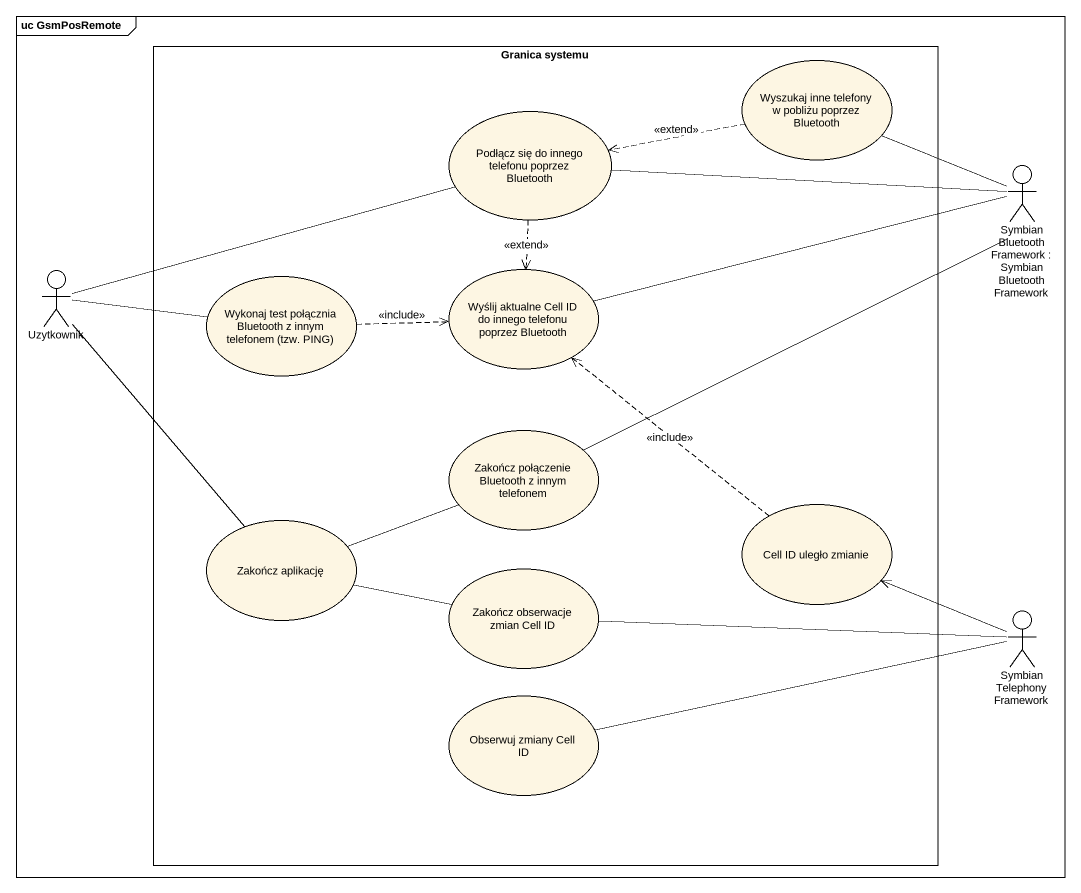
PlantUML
@startuml
mainframe uc GsmPosRemote
rectangle "Granica systemu" as Granica_systemu {
  usecase "Wyszukaj inne telefony w pobliżu poprzez Bluetooth" as Wyszukaj_inne_telefony_w
  usecase "Podłącz się do innego telefonu poprzez Bluetooth" as Podłącz_się_do_innego
  usecase "Wykonaj test połącznia Bluetooth z innym telefonem (tzw. PING)" as Wykonaj_test_połącznia
  usecase "Wyślij aktualne Cell ID do innego telefonu poprzez Bluetooth" as Wyślij_aktualne_Cell_ID_do
  usecase "Zakończ połączenie Bluetooth z innym telefonem" as Zakończ_połączenie
  usecase "Cell ID uległo zmianie" as Cell_ID_uległo_zmianie
  usecase "Zakończ aplikację" as Zakończ_aplikację
  usecase "Zakończ obserwacje zmian Cell ID" as Zakończ_obserwacje_zmian
  usecase "Obserwuj zmiany Cell ID" as Obserwuj_zmiany_Cell_ID
}
actor "Symbian Bluetooth Framework : Symbian Bluetooth Framework" as Symbian_Bluetooth_Framework
actor Uzytkownik
actor "Symbian Telephony Framework" as Symbian_Telephony_Framework
Wyszukaj_inne_telefony_w .left.> Podłącz_się_do_innego : <<extend>>
Podłącz_się_do_innego ..> Wyślij_aktualne_Cell_ID_do : <<extend>>
Symbian_Bluetooth_Framework -up- Wyszukaj_inne_telefony_w
Symbian_Bluetooth_Framework -left- Podłącz_się_do_innego
Symbian_Bluetooth_Framework -left- Wyślij_aktualne_Cell_ID_do
Symbian_Bluetooth_Framework -left- Zakończ_połączenie
Uzytkownik -right- Podłącz_się_do_innego
Uzytkownik -right- Wykonaj_test_połącznia
Uzytkownik -- Zakończ_aplikację
Wykonaj_test_połącznia .right.> Wyślij_aktualne_Cell_ID_do : <<include>>
Cell_ID_uległo_zmianie .up.> Wyślij_aktualne_Cell_ID_do : <<include>>
Zakończ_aplikację -right- Zakończ_połączenie
Zakończ_aplikację -right- Zakończ_obserwacje_zmian
Symbian_Telephony_Framework -up-> Cell_ID_uległo_zmianie
Symbian_Telephony_Framework -left- Zakończ_obserwacje_zmian
Symbian_Telephony_Framework -left- Obserwuj_zmiany_Cell_ID
@enduml
